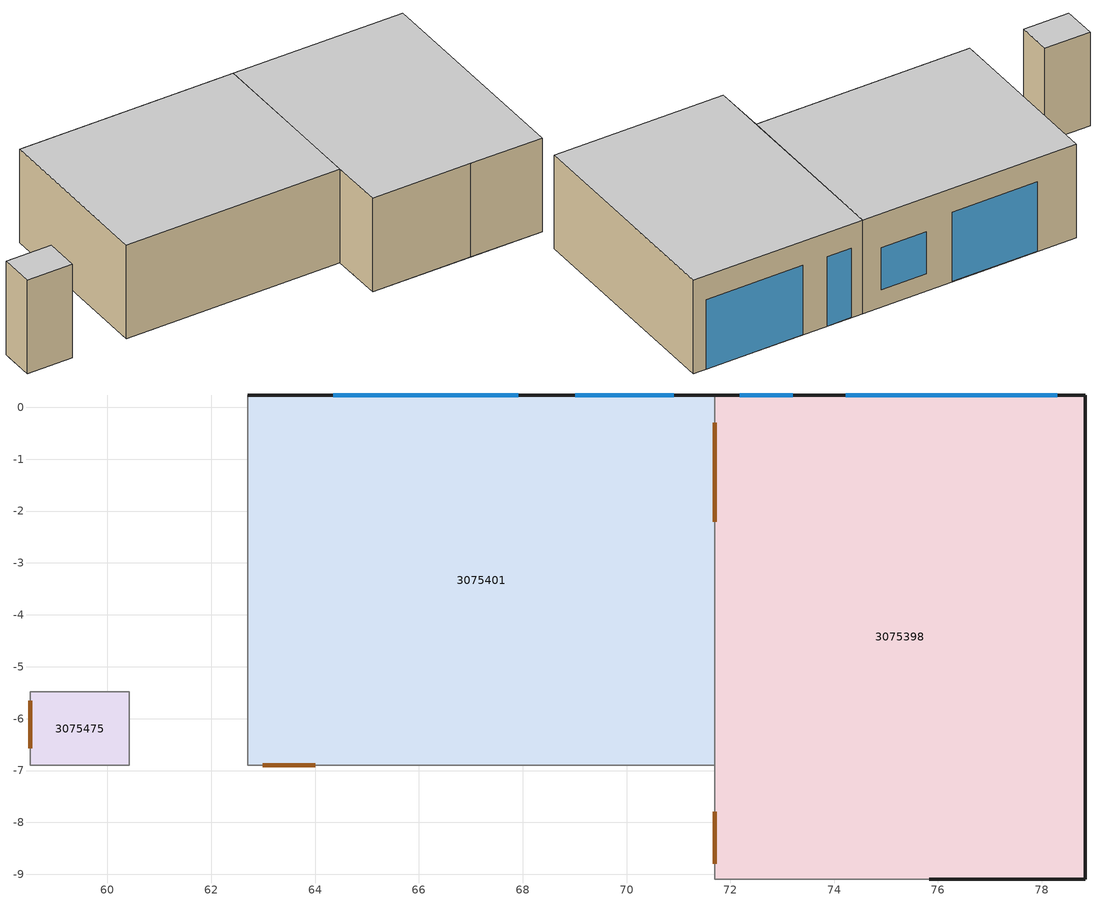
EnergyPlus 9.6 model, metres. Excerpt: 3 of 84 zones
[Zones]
3075401
 floor ground (7595720): 71.7,0.23 71.7,-6.9 62.7,-6.9 62.7,0.23 z46.64
 wall outside (7491882): 71.7,0.23 62.7,0.23 z46.64:50.68
 wall to 3075398 (7514533_Adjacent): 71.7,-6.9 71.7,0.23 z46.64:50.68
 wall to 3075364 (7515037): 62.7,-6.9 71.7,-6.9 z46.64:50.68
 wall to 3075375 (7515233): 62.7,0.23 62.7,-6.9 z46.64:50.68
 window (7537627): 67.92,0.23 64.35,0.23 z46.66:49.66
 window (7537741): 70.91,0.23 69.01,0.23 z47.4:49.2
 door inside (7559049): 71.7,-2.21 71.7,-0.3 z46.65:48.76
 door inside (7559370): 62.99,-6.9 64,-6.9 z46.65:48.76
 ceiling to 3075620 (7600772): 71.7,-6.9 71.7,0.23 62.7,0.23 62.7,-6.9 z50.68
3075398
 floor ground (7595720): 78.83,0.23 78.83,-9.09 71.7,-9.09 71.7,0.23 z46.64
 wall outside (7491699): 75.83,-9.09 78.83,-9.09 z46.64:50.68
 wall outside (7491806): 78.83,-9.09 78.83,0.23 z46.64:50.68
 wall outside (7491882): 78.83,0.23 71.7,0.23 z46.64:50.68
 wall to 3075364 (7514227): 71.7,-9.09 75.83,-9.09 z46.64:50.68
 wall to 3075364 (7514533): 71.7,-6.9 71.7,-9.09 z46.64:50.68
 window (7538308): 78.3,0.23 74.22,0.23 z46.66:49.66
 window (7538232): 73.2,0.23 72.18,0.23 z46.66:49.66
 door inside (7559431): 71.7,-7.79 71.7,-8.8 z46.65:48.76
 ceiling to 3075618 (7600772): 78.83,-9.09 78.83,0.23 71.7,0.23 71.7,-9.09 z50.68
3075475
 floor ground (7595720): 60.41,-5.49 60.41,-6.9 58.52,-6.9 58.52,-5.49 z46.64
 wall to 3075364 (7515393): 58.52,-6.9 60.41,-6.9 z46.64:50.68
 wall to 3075375 (7557749): 60.41,-6.9 60.41,-5.49 z46.64:50.68
 wall to 3075472 (7557750_Adjacent): 58.52,-5.49 58.52,-6.9 z46.64:50.68
 wall to 3075651 (7557751_Adjacent): 60.41,-5.49 58.52,-5.49 z46.64:50.68
 door inside (7558647): 58.52,-5.66 58.52,-6.57 z46.65:48.76
 ceiling to 3075660 (7600772): 60.41,-6.9 60.41,-5.49 58.52,-5.49 58.52,-6.9 z50.68
[Schedule:Compact]
P.0.0.14_NORM: Through: 08/31, For: AllDays, Until: 24:00, 0, Through: 09/01, For: AllDays, Until: 07:30, 0, Until: 08:00, 0.4, Until: 08:30, 0.7, Until: 09:00, 0.7, Until: 09:30, 0.1, Until: 10:00, 0.1, Until: 10:30, 1, Until: 11:00, 1, Until: 11:30, 0.4, Until: 12:00, 0.4, Until: 12:30, 0.4, Until: 13:00, 0.4, Until: 13:30, 0.4, Until: 14:00, 0.7, Until: 14:30, 0.7, Until: 15:00, 0, Until: 15:30, 0, Until: 16:00, 0, Until: 16:30, 0, Until: 17:00, 0, Until: 17:30, 0, Until: 24:00, 0, Through: 09/02, For: AllDays, Until: 07:30, 0, Until: 08:00, 0, Until: 08:30, 0.1, Until: 09:00, 0.2, Until: 09:30, 0.2, Until: 10:00, 0.2, Until: 10:30, 1, Until: 11:00, 1, Until: 11:30, 1, Until: 12:00, 0, Until: 12:30, 0, Until: 13:00, 0, Until: 13:30, 0, Until: 14:00, 0, Until: 14:30, 0, Until: 15:00, 0, Until: 15:30, 0, Until: 16:00, 0, Until: 16:30, 0, Until: 17:00, 0, Until: 17:30, 0, Until: 24:00, 0, Through: 09/03, For: AllDays, Until: 07:30, 0, Until: 08:00, 0.1, Until: 08:30, 0.1, Until: 09:00, 0.1, Until: 09:30, 0.4, Until: 10:00, 0.4, Until: 10:30, 0.4, Until: 11:00, 1, Until: 11:30, 1, Until: 12:00, 1, Until: 12:30, 0, Until: 13:00, 0.5, Until: 13:30, 0.5, Until: 14:00, 0, Until: 14:30, 0, Until: 15:00, 0, Until: 15:30, 0.1, Until: 16:00, 0.1, Until: 16:30, 0, Until: 17:00, 0, Until: 17:30, 0, Until: 24:00, 0, Through: 09/04, For: AllDays, Until: 07:30, 0, Until: 08:00, 0.1, Until: 08:30, 0.2, Until: 09:00, 0.1, Until: 09:30, 0.1, Until: 10:00, 1, Until: 10:30, 1, Until: 11:00, 0, Until: 11:30, 0, Until: 12:00, 0, Until: 12:30, 0.2, Until: 13:00, 0.2, Until: 13:30, 0, Until: 14:00, 0, Until: 14:30, 0, Until: 15:00, 0, Until: 15:30, 0, Until: 16:00, 0, Until: 16:30, 0, Until: 17:00, 0, Until: 17:30, 0, Until: 24:00, 0, Through: 09/05, For: AllDays, Until: 07:30, 0, Until: 08:00, 0, Until: 08:30, 0, Until: 09:00, 0, Until: 09:30, 0, Until: 10:00, 0, Until: 10:30, 0, Until: 11:00, 0, Until: 11:30, 0, Until: 12:00, 0, Until: 12:30, 0, Until: 13:00, 0, Until: 13:30, 0, Until: 14:00, 0, Until: 14:30, 0, Until: 15:00, 0, Until: 15:30, 0, Until: 16:00, 0, Until: 16:30, 0, Until: 17:00, 0, Until: 17:30, 0, Until: 24:00, 0, Through: 09/06, For: AllDays, Until: 07:30, 0, Until: 08:00, 0, Until: 08:30, 0, Until: 09:00, 0, Until: 09:30, 0, Until: 10:00, 0, Until: 10:30, 0, Until: 11:00, 0, Until: 11:30, 0, Until: 12:00, 0, Until: 12:30, 0, Until: 13:00, 0, Until: 13:30, 0, Until: 14:00, 0, Until: 14:30, 0, Until: 15:00, 0, Until: 15:30, 0, Until: 16:00, 0, Until: 16:30, 0, Until: 17:00, 0, Until: 17:30, 0, Until: 24:00, 0, Through: 09/07, For: AllDays, Until: 07:30, 0, Until: 08:00, 0.2, Until: 08:30, 0.3, Until: 09:00, 0.3, Until: 09:30, 0.3, Until: 10:00, 0.3, Until: 10:30, 0.3, Until: 11:00, 0.2, Until: 11:30, 0.2, Until: 12:00, 0.2, Until: 12:30, 0.2, Until: 13:00, 0.2, Until: 13:30, 0.2, Until: 14:00, 0.4, Until: 14:30, 0.4, Until: 15:00, 0, Until: 15:30, 0, Until: 16:00, 1, Until: 16:30, 1, Until: 17:00, 0.1, Until: 17:30, 0, Until: 24:00, 0, Through: 09/08, For: AllDays, Until: 07:30, 0, Until: 08:00, 0.1, Until: 08:30, 0.1, Until: 09:00, 0.1, Until: 09:30, 0.1, Until: 10:00, 0.1, Until: 10:30, 0.1, Until: 11:00, 0, Until: 11:30, 0, Until: 12:00, 0.3, Until: 12:30, 0.3, Until: 13:00, 0.3, Until: 13:30, 0.3, Until: 14:00, 0.3, Until: 14:30, 0.3, Until: 15:00, 0, Until: 15:30, 0, Until: 16:00, 1, Until: 16:30, 1, Until: 17:00, 0, Until: 17:30, 0, Until: 24:00, 0, Through: 09/09, For: AllDays, Until: 07:30, 0, Until: 08:00, 0.2, Until: 08:30, 0.4, Until: 09:00, 0.4, Until: 09:30, 0.4, Until: 10:00, 0.4, Until: 10:30, 0.4, Until: 11:00, 0.4, Until: 11:30, 0, Until: 12:00, 0, Until: 12:30, 1, Until: 13:00, 1, Until: 13:30, 1, Until: 14:00, 1, Until: 14:30, 1, Until: 15:00, 0, Until: 15:30, 0, Until: 16:00, 0.3, Until: 16:30, 0.3, Until: 17:00, 0.3, Until: 17:30, 0.2, Until: 24:00, 0, Through: 09/10, For: AllDays, Until: 07:30, 0, Until: 08:00, 0.2, Until: 08:30, 0.3, Until: 09:00, 0.3, Until: 09:30, 0, Until: 10:00, 0.3, Until: 10:30, 0.3, Until: 11:00, 0.3, Until: 11:30, 1, Until: 12:00, 1, Until: 12:30, 1, Until: 13:00, 0, Until: 13:30, 0, Until: 14:00, 0, Until: 14:30, 0, Until: 15:00, 0, Until: 15:30, 0, Until: 16:00, 0, Until: 16:30, 0, Until: 17:00, 0, Until: 17:30, 0, Until: 24:00, 0, Through: 09/11, For: AllDays, Until: 07:30, 0, Until: 08:00, 0.3, Until: 08:30, 0.7, Until: 09:00, 0.7, Until: 09:30, 0.7, Until: 10:00, 0.7, Until: 10:30, 0.7, Until: 11:00, 0.7, Until: 11:30, 0, Until: 12:00, 0, Until: 12:30, 0, Until: 13:00, 0, Until: 13:30, 0, Until: 14:00, 0, Until: 14:30, 0, Until: 15:00, 0, Until: 15:30, 0, Until: 16:00, 0, Until: 16:30, 0, Until: 17:00, 0, Until: 17:30, 0, Until: 24:00, 0, Through: 09/12, For: AllDays, Until: 07:30, 0, Until: 08:00, 0, Until: 08:30, 0, Until: 09:00, 0, Until: 09:30, 0, Until: 10:00, 0, Until: 10:30, 0, Until: 11:00, 0, Until: 11:30, 0, Until: 12:00, 0, Until: 12:30, 0, Until: 13:00, 0, Until: 13:30, 0, Until: 14:00, 0, Until: 14:30, 0, Until: 15:00, 0, Until: 15:30, 0, Until: 16:00, 0, Until: 16:30, 0, Until: 17:00, 0, Until: 17:30, 0, Until: 24:00, 0, Through: 09/13, For: AllDays, Until: 07:30, 0, Until: 08:00, 0, Until: 08:30, 0, Until: 09:00, 0, Until: 09:30, 0, Until: 10:00, 0, Until: 10:30, 0, Until: 11:00, 0, Until: 11:30, 0, Until: 12:00, 0, Until: 12:30, 0, Until: 13:00, 0, Until: 13:30, 0, Until: 14:00, 0, Until: 14:30, 0, Until: 15:00, 0, Until: 15:30, 0, Until: 16:00, 0, Until: 16:30, 0, Until: 17:00, 0, Until: 17:30, 0, Until: 24:00, 0, Through: 09/14, For: AllDays, Until: 07:30, 0, Until: 08:00, 0.1, Until: 08:30, 0.2, Until: 09:00, 0.2, Until: 09:30, 0.9, Until: 10:00, 0.9, Until: 10:30, 0.9, Until: 11:00, 0, Until: 11:30, 1, Until: 12:00, 1, Until: 12:30, 0, Until: 13:00, 0.1, Until: 13:30, 0.1, Until: 14:00, 0.1, Until: 14:30, 0, Until: 15:00, 0, Until: 15:30, 0.4, Until: 16:00, 0.4, Until: 16:30, 0.4, Until: 17:00, 0, Until: 17:30, 0, Until: 24:00, 0, Through: 09/15, For: AllDays, Until: 07:30, 0, Until: 08:00, 0.2, Until: 08:30, 0.4, Until: 09:00, 0.4, Until: 09:30, 0, Until: 10:00, 1, Until: 10:30, 1, Until: 11:00, 1, Until: 11:30, 1, Until: 12:00, 1, Until: 12:30, 0, Until: 13:00, 0, Until: 13:30, 0, Until: 14:00, 0, Until: 14:30, 0, Until: 15:00, 0, Until: 15:30, 0.1, Until: 16:00, 0.1, Until: 16:30, 0.1, Until: 17:00, 0, Until: 17:30, 0, Until: 24:00, 0, Through: 09/16, For: AllDays, Until: 07:30, 0, Until: 08:00, 0.5, Until: 08:30, 1, Until: 09:00, 1, Until: 09:30, 1, Until: 10:00, 1, Until: 10:30, 0, Until: 11:00, 0, Until: 11:30, 0.1, Until: 12:00, 0.1, Until: 12:30, 0.1, Until: 13:00, 0, Until: 13:30, 0.1, Until: 14:00, 0.1, Until: 14:30, 0, Until: 15:00, 0, Until: 15:30, 0, Until: 16:00, 0, Until: 16:30, 0, Until: 17:00, 0, Until: 17:30, 0, Until: 24:00, 0, Through: 09/17, For: AllDays, Until: 07:30, 0, Until: 08:00, 0.4, Until: 08:30, 0.9, Until: 09:00, 0.9, Until: 09:30, 0, Until: 10:00, 0.5, Until: 10:30, 0.5, Until: 11:00, 0.5, Until: 11:30, 0.5, Until: 12:00, 0.7, Until: 12:30, 0.7, Until: 13:00, 1, Until: 13:30, 1, Until: 14:00, 0, Until: 14:30, 0, Until: 15:00, 0.2, Until: 15:30, 0.2, Until: 16:00, 0.2, Until: 16:30, 0, Until: 17:00, 0, Until: 17:30, 0, Until: 24:00, 0, Through: 09/18, For: AllDays, Until: 07:30, 0, Until: 08:00, 0.5, Until: 08:30, 1, Until: 09:00, 1, Until: 09:30, 1, Until: 10:00, 1, Until: 10:30, 0.4, Until: 11:00, 0.4, Until: 11:30, 0.4, Until: 12:00, 0.4, Until: 12:30, 0, Until: 13:00, 0.6, Until: 13:30, 0.6, Until: 14:00, 0.6, Until: 14:30, 0.6, Until: 15:00, 0.6, Until: 15:30, 0, Until: 16:00, 0, Until: 16:30, 0, Until: 17:00, 0, Until: 17:30, 0, Until: 24:00, 0, Through: 09/19, For: AllDays, Until: 07:30, 0, Until: 08:00, 0, Until: 08:30, 0, Until: 09:00, 0, Until: 09:30, 0, Until: 10:00, 0, Until: 10:30, 0, Until: 11:00, 0, Until: 11:30, 0, Until: 12:00, 0, Until: 12:30, 0, Until: 13:00, 0, Until: 13:30, 0, Until: 14:00, 0, Until: 14:30, 0, Until: 15:00, 0, Until: 15:30, 0, Until: 16:00, 0, Until: 16:30, 0, Until: 17:00, 0, Until: 17:30, 0, Until: 24:00, 0, Through: 09/20, For: AllDays, Until: 07:30, 0, Until: 08:00, 0, Until: 08:30, 0, Until: 09:00, 0, Until: 09:30, 0, Until: 10:00, 0, Until: 10:30, 0, Until: 11:00, 0, Until: 11:30, 0, Until: 12:00, 0, Until: 12:30, 0, Until: 13:00, 0, Until: 13:30, 0, Until: 14:00, 0, Until: 14:30, 0, Until: 15:00, 0, Until: 15:30, 0, Until: 16:00, 0, Until: 16:30, 0, Until: 17:00, 0, Until: 17:30, 0, Until: 24:00, 0, Through: 09/21, For: AllDays, Until: 07:30, 0, Until: 08:00, 0.2, Until: 08:30, 0.4, Until: 09:00, 0.4, Until: 09:30, 0.4, Until: 10:00, 0.4, Until: 10:30, 0.4, Until: 11:00, 0.4, Until: 11:30, 0.4, Until: 12:00, 0, Until: 12:30, 1, Until: 13:00, 1, Until: 13:30, 1, Until: 14:00, 0, Until: 14:30, 0, Until: 15:00, 0, Until: 15:30, 0, Until: 16:00, 0.1, Until: 16:30, 0.1, Until: 17:00, 0, Until: 17:30, 0, Until: 24:00, 0, Through: 09/22, For: AllDays, Until: 07:30, 0, Until: 08:00, 0, Until: 08:30, 0, Until: 09:00, 0, Until: 09:30, 0, Until: 10:00, 0, Until: 10:30, 0, Until: 11:00, 0, Until: 11:30, 0, Until: 12:00, 0, Until: 12:30, 0, Until: 13:00, 0, Until: 13:30, 0, Until: 14:00, 0, Until: 14:30, 0, Until: 15:00, 0, Until: 15:30, 0, Until: 16:00, 0, Until: 16:30, 0, Until: 17:00, 0, Until: 17:30, 0, Until: 24:00, 0, Through: 09/23, For: AllDays, Until: 07:30, 0, Until: 08:00, 0, Until: 08:30, 0, Until: 09:00, 0, Until: 09:30, 0, Until: 10:00, 0.1, Until: 10:30, 0.1, Until: 11:00, 0.1, Until: 11:30, 0.1, Until: 12:00, 0.1, Until: 12:30, 1, Until: 13:00, 1, Until: 13:30, 0, Until: 14:00, 0.3, Until: 14:30, 0.3, Until: 15:00, 0, Until: 15:30, 0, Until: 16:00, 0, Until: 16:30, 0, Until: 17:00, 0, Until: 17:30, 0, Until: 24:00, 0, Through: 09/24, For: AllDays, Until: 07:30, 0, Until: 08:00, 0.3, Until: 08:30, 0.6, Until: 09:00, 0.6, Until: 09:30, 0.6, Until: 10:00, 0.6, Until: 10:30, 0.6, Until: 11:00, 0.6, Until: 11:30, 1, Until: 12:00, 1, Until: 12:30, 1, Until: 13:00, 0.7, Until: 13:30, 0.7, Until: 14:00, 0.7, Until: 14:30, 0, Until: 15:00, 0, Until: 15:30, 0, Until: 16:00, 0, Until: 16:30, 0, Until: 17:00, 0, Until: 17:30, 0, Until: 24:00, 0, Through: 09/25, For: AllDays, Until: 07:30, 0, Until: 08:00, 0.5, Until: 08:30, 1, Until: 09:00, 1, Until: 09:30, 1, Until: 10:00, 1, Until: 10:30, 1, Until: 11:00, 1, Until: 11:30, 1, Until: 12:00, 0, Until: 12:30, 0, Until: 13:00, 0, Until: 13:30, 0, Until: 14:00, 0, Until: 14:30, 0, Until: 15:00, 0, Until: 15:30, 0, Until: 16:00, 0, Until: 16:30, 0, Until: 17:00, 0, Until: 17:30, 0, Until: 24:00, 0, Through: 09/26, For: AllDays, Until: 07:30, 0, Until: 08:00, 0, Until: 08:30, 0, Until: 09:00, 0, Until: 09:30, 0, Until: 10:00, 0, Until: 10:30, 0, Until: 11:00, 0, Until: 11:30, 0, Until: 12:00, 0, Until: 12:30, 0, Until: 13:00, 0, Until: 13:30, 0, Until: 14:00, 0, Until: 14:30, 0, Until: 15:00, 0, Until: 15:30, 0, Until: 16:00, 0, Until: 16:30, 0, Until: 17:00, 0, Until: 17:30, 0, Until: 24:00, 0, Through: 09/27, For: AllDays, Until: 07:30, 0, Until: 08:00, 0, Until: 08:30, 0, Until: 09:00, 0, Until: 09:30, 0, Until: 10:00, 0, Until: 10:30, 0, Until: 11:00, 0, Until: 11:30, 0, Until: 12:00, 0, Until: 12:30, 0, Until: 13:00, 0, Until: 13:30, 0, Until: 14:00, 0, Until: 14:30, 0, Until: 15:00, 0, Until: 15:30, 0, Until: 16:00, 0, Until: 16:30, 0, Until: 17:00, 0, Until: 17:30, 0, Until: 24:00, 0, Through: 09/28, For: AllDays, Until: 07:30, 0, Until: 08:00, 0.2, Until: 08:30, 0.4, Until: 09:00, 0.4, Until: 09:30, 1, Until: 10:00, 1, Until: 10:30, 1, Until: 11:00, 0, Until: 11:30, 0.4, Until: 12:00, 0.4, Until: 12:30, 0.2, Until: 13:00, 0.2, Until: 13:30, 0.2, Until: 14:00, 0.2, Until: 14:30, 0.2, Until: 15:00, 0, Until: 15:30, 0.2, Until: 16:00, 0.2, Until: 16:30, 0, Until: 17:00, 0, Until: 17:30, 0, Until: 24:00, 0, Through: 09/29, For: AllDays, Until: 07:30, 0, Until: 08:00, 0.3, Until: 08:30, 0.6, Until: 09:00, 0.6, Until: 09:30, 0.6, Until: 10:00, 0.6, Until: 10:30, 0, Until: 11:00, 0, Until: 11:30, 0, Until: 12:00, 1, Until: 12:30, 1, Until: 13:00, 1, Until: 13:30, 0.3, Until: 14:00, 0.3, Until: 14:30, 0.3, Until: 15:00, 0, Until: 15:30, 0.1, Until: 16:00, 0.1, Until: 16:30, 0.1, Until: 17:00, 0, Until: 17:30, 0, Until: 24:00, 0, Through: 09/30, For: AllDays, Until: 07:30, 0, Until: 08:00, 0, Until: 08:30, 0, Until: 09:00, 0, Until: 09:30, 0, Until: 10:00, 0, Until: 10:30, 0, Until: 11:00, 0, Until: 11:30, 0, Until: 12:00, 0, Until: 12:30, 0, Until: 13:00, 0, Until: 13:30, 0, Until: 14:00, 0, Until: 14:30, 0, Until: 15:00, 0, Until: 15:30, 0, Until: 16:00, 0, Until: 16:30, 0, Until: 17:00, 0, Until: 17:30, 0, Until: 24:00, 0, Through: 12/31, For: AllDays, Until: 24:00, 0
P.0.0.14_L: Through: 08/31, For: AllDays, Until: 24:00, 0, Through: 09/01, For: AllDays, Until: 07:30, 0, Until: 08:00, 1, Until: 08:30, 1, Until: 09:00, 1, Until: 09:30, 1, Until: 10:00, 1, Until: 10:30, 1, Until: 11:00, 1, Until: 11:30, 1, Until: 12:00, 1, Until: 12:30, 1, Until: 13:00, 1, Until: 13:30, 1, Until: 14:00, 1, Until: 14:30, 1, Until: 15:00, 0, Until: 15:30, 0, Until: 16:00, 0, Until: 16:30, 0, Until: 17:00, 0, Until: 17:30, 0, Until: 24:00, 0, Through: 09/02, For: AllDays, Until: 07:30, 0, Until: 08:00, 0, Until: 08:30, 1, Until: 09:00, 1, Until: 09:30, 1, Until: 10:00, 1, Until: 10:30, 1, Until: 11:00, 1, Until: 11:30, 1, Until: 12:00, 0, Until: 12:30, 0, Until: 13:00, 0, Until: 13:30, 0, Until: 14:00, 0, Until: 14:30, 0, Until: 15:00, 0, Until: 15:30, 0, Until: 16:00, 0, Until: 16:30, 0, Until: 17:00, 0, Until: 17:30, 0, Until: 24:00, 0, Through: 09/03, For: AllDays, Until: 07:30, 0, Until: 08:00, 1, Until: 08:30, 1, Until: 09:00, 1, Until: 09:30, 1, Until: 10:00, 1, Until: 10:30, 1, Until: 11:00, 1, Until: 11:30, 1, Until: 12:00, 1, Until: 12:30, 0, Until: 13:00, 1, Until: 13:30, 1, Until: 14:00, 0, Until: 14:30, 0, Until: 15:00, 0, Until: 15:30, 1, Until: 16:00, 1, Until: 16:30, 0, Until: 17:00, 0, Until: 17:30, 0, Until: 24:00, 0, Through: 09/04, For: AllDays, Until: 07:30, 0, Until: 08:00, 1, Until: 08:30, 1, Until: 09:00, 1, Until: 09:30, 1, Until: 10:00, 1, Until: 10:30, 1, Until: 11:00, 0, Until: 11:30, 0, Until: 12:00, 0, Until: 12:30, 1, Until: 13:00, 1, Until: 13:30, 0, Until: 14:00, 0, Until: 14:30, 0, Until: 15:00, 0, Until: 15:30, 0, Until: 16:00, 0, Until: 16:30, 0, Until: 17:00, 0, Until: 17:30, 0, Until: 24:00, 0, Through: 09/05, For: AllDays, Until: 07:30, 0, Until: 08:00, 0, Until: 08:30, 0, Until: 09:00, 0, Until: 09:30, 0, Until: 10:00, 0, Until: 10:30, 0, Until: 11:00, 0, Until: 11:30, 0, Until: 12:00, 0, Until: 12:30, 0, Until: 13:00, 0, Until: 13:30, 0, Until: 14:00, 0, Until: 14:30, 0, Until: 15:00, 0, Until: 15:30, 0, Until: 16:00, 0, Until: 16:30, 0, Until: 17:00, 0, Until: 17:30, 0, Until: 24:00, 0, Through: 09/06, For: AllDays, Until: 07:30, 0, Until: 08:00, 0, Until: 08:30, 0, Until: 09:00, 0, Until: 09:30, 0, Until: 10:00, 0, Until: 10:30, 0, Until: 11:00, 0, Until: 11:30, 0, Until: 12:00, 0, Until: 12:30, 0, Until: 13:00, 0, Until: 13:30, 0, Until: 14:00, 0, Until: 14:30, 0, Until: 15:00, 0, Until: 15:30, 0, Until: 16:00, 0, Until: 16:30, 0, Until: 17:00, 0, Until: 17:30, 0, Until: 24:00, 0, Through: 09/07, For: AllDays, Until: 07:30, 0, Until: 08:00, 1, Until: 08:30, 1, Until: 09:00, 1, Until: 09:30, 1, Until: 10:00, 1, Until: 10:30, 1, Until: 11:00, 1, Until: 11:30, 1, Until: 12:00, 1, Until: 12:30, 1, Until: 13:00, 1, Until: 13:30, 1, Until: 14:00, 1, Until: 14:30, 1, Until: 15:00, 0, Until: 15:30, 0, Until: 16:00, 1, Until: 16:30, 1, Until: 17:00, 1, Until: 17:30, 0, Until: 24:00, 0, Through: 09/08, For: AllDays, Until: 07:30, 0, Until: 08:00, 1, Until: 08:30, 1, Until: 09:00, 1, Until: 09:30, 1, Until: 10:00, 1, Until: 10:30, 1, Until: 11:00, 0, Until: 11:30, 0, Until: 12:00, 1, Until: 12:30, 1, Until: 13:00, 1, Until: 13:30, 1, Until: 14:00, 1, Until: 14:30, 1, Until: 15:00, 0, Until: 15:30, 0, Until: 16:00, 1, Until: 16:30, 1, Until: 17:00, 0, Until: 17:30, 0, Until: 24:00, 0, Through: 09/09, For: AllDays, Until: 07:30, 0, Until: 08:00, 1, Until: 08:30, 1, Until: 09:00, 1, Until: 09:30, 1, Until: 10:00, 1, Until: 10:30, 1, Until: 11:00, 1, Until: 11:30, 0, Until: 12:00, 0, Until: 12:30, 1, Until: 13:00, 1, Until: 13:30, 1, Until: 14:00, 1, Until: 14:30, 1, Until: 15:00, 0, Until: 15:30, 0, Until: 16:00, 1, Until: 16:30, 1, Until: 17:00, 1, Until: 17:30, 1, Until: 24:00, 0, Through: 09/10, For: AllDays, Until: 07:30, 0, Until: 08:00, 1, Until: 08:30, 1, Until: 09:00, 1, Until: 09:30, 0, Until: 10:00, 1, Until: 10:30, 1, Until: 11:00, 1, Until: 11:30, 1, Until: 12:00, 1, Until: 12:30, 1, Until: 13:00, 0, Until: 13:30, 0, Until: 14:00, 0, Until: 14:30, 0, Until: 15:00, 0, Until: 15:30, 0, Until: 16:00, 0, Until: 16:30, 0, Until: 17:00, 0, Until: 17:30, 0, Until: 24:00, 0, Through: 09/11, For: AllDays, Until: 07:30, 0, Until: 08:00, 1, Until: 08:30, 1, Until: 09:00, 1, Until: 09:30, 1, Until: 10:00, 1, Until: 10:30, 1, Until: 11:00, 1, Until: 11:30, 0, Until: 12:00, 0, Until: 12:30, 0, Until: 13:00, 0, Until: 13:30, 0, Until: 14:00, 0, Until: 14:30, 0, Until: 15:00, 0, Until: 15:30, 0, Until: 16:00, 0, Until: 16:30, 0, Until: 17:00, 0, Until: 17:30, 0, Until: 24:00, 0, Through: 09/12, For: AllDays, Until: 07:30, 0, Until: 08:00, 0, Until: 08:30, 0, Until: 09:00, 0, Until: 09:30, 0, Until: 10:00, 0, Until: 10:30, 0, Until: 11:00, 0, Until: 11:30, 0, Until: 12:00, 0, Until: 12:30, 0, Until: 13:00, 0, Until: 13:30, 0, Until: 14:00, 0, Until: 14:30, 0, Until: 15:00, 0, Until: 15:30, 0, Until: 16:00, 0, Until: 16:30, 0, Until: 17:00, 0, Until: 17:30, 0, Until: 24:00, 0, Through: 09/13, For: AllDays, Until: 07:30, 0, Until: 08:00, 0, Until: 08:30, 0, Until: 09:00, 0, Until: 09:30, 0, Until: 10:00, 0, Until: 10:30, 0, Until: 11:00, 0, Until: 11:30, 0, Until: 12:00, 0, Until: 12:30, 0, Until: 13:00, 0, Until: 13:30, 0, Until: 14:00, 0, Until: 14:30, 0, Until: 15:00, 0, Until: 15:30, 0, Until: 16:00, 0, Until: 16:30, 0, Until: 17:00, 0, Until: 17:30, 0, Until: 24:00, 0, Through: 09/14, For: AllDays, Until: 07:30, 0, Until: 08:00, 1, Until: 08:30, 1, Until: 09:00, 1, Until: 09:30, 1, Until: 10:00, 1, Until: 10:30, 1, Until: 11:00, 0, Until: 11:30, 1, Until: 12:00, 1, Until: 12:30, 0, Until: 13:00, 1, Until: 13:30, 1, Until: 14:00, 1, Until: 14:30, 0, Until: 15:00, 0, Until: 15:30, 1, Until: 16:00, 1, Until: 16:30, 1, Until: 17:00, 0, Until: 17:30, 0, Until: 24:00, 0, Through: 09/15, For: AllDays, Until: 07:30, 0, Until: 08:00, 1, Until: 08:30, 1, Until: 09:00, 1, Until: 09:30, 0, Until: 10:00, 1, Until: 10:30, 1, Until: 11:00, 1, Until: 11:30, 1, Until: 12:00, 1, Until: 12:30, 0, Until: 13:00, 0, Until: 13:30, 0, Until: 14:00, 0, Until: 14:30, 0, Until: 15:00, 0, Until: 15:30, 1, Until: 16:00, 1, Until: 16:30, 1, Until: 17:00, 0, Until: 17:30, 0, Until: 24:00, 0, Through: 09/16, For: AllDays, Until: 07:30, 0, Until: 08:00, 1, Until: 08:30, 1, Until: 09:00, 1, Until: 09:30, 1, Until: 10:00, 1, Until: 10:30, 0, Until: 11:00, 0, Until: 11:30, 1, Until: 12:00, 1, Until: 12:30, 1, Until: 13:00, 0, Until: 13:30, 1, Until: 14:00, 1, Until: 14:30, 0, Until: 15:00, 0, Until: 15:30, 0, Until: 16:00, 0, Until: 16:30, 0, Until: 17:00, 0, Until: 17:30, 0, Until: 24:00, 0, Through: 09/17, For: AllDays, Until: 07:30, 0, Until: 08:00, 1, Until: 08:30, 1, Until: 09:00, 1, Until: 09:30, 0, Until: 10:00, 1, Until: 10:30, 1, Until: 11:00, 1, Until: 11:30, 1, Until: 12:00, 1, Until: 12:30, 1, Until: 13:00, 1, Until: 13:30, 1, Until: 14:00, 0, Until: 14:30, 0, Until: 15:00, 1, Until: 15:30, 1, Until: 16:00, 1, Until: 16:30, 0, Until: 17:00, 0, Until: 17:30, 0, Until: 24:00, 0, Through: 09/18, For: AllDays, Until: 07:30, 0, Until: 08:00, 1, Until: 08:30, 1, Until: 09:00, 1, Until: 09:30, 1, Until: 10:00, 1, Until: 10:30, 1, Until: 11:00, 1, Until: 11:30, 1, Until: 12:00, 1, Until: 12:30, 0, Until: 13:00, 1, Until: 13:30, 1, Until: 14:00, 1, Until: 14:30, 1, Until: 15:00, 1, Until: 15:30, 0, Until: 16:00, 0, Until: 16:30, 0, Until: 17:00, 0, Until: 17:30, 0, Until: 24:00, 0, Through: 09/19, For: AllDays, Until: 07:30, 0, Until: 08:00, 0, Until: 08:30, 0, Until: 09:00, 0, Until: 09:30, 0, Until: 10:00, 0, Until: 10:30, 0, Until: 11:00, 0, Until: 11:30, 0, Until: 12:00, 0, Until: 12:30, 0, Until: 13:00, 0, Until: 13:30, 0, Until: 14:00, 0, Until: 14:30, 0, Until: 15:00, 0, Until: 15:30, 0, Until: 16:00, 0, Until: 16:30, 0, Until: 17:00, 0, Until: 17:30, 0, Until: 24:00, 0, Through: 09/20, For: AllDays, Until: 07:30, 0, Until: 08:00, 0, Until: 08:30, 0, Until: 09:00, 0, Until: 09:30, 0, Until: 10:00, 0, Until: 10:30, 0, Until: 11:00, 0, Until: 11:30, 0, Until: 12:00, 0, Until: 12:30, 0, Until: 13:00, 0, Until: 13:30, 0, Until: 14:00, 0, Until: 14:30, 0, Until: 15:00, 0, Until: 15:30, 0, Until: 16:00, 0, Until: 16:30, 0, Until: 17:00, 0, Until: 17:30, 0, Until: 24:00, 0, Through: 09/21, For: AllDays, Until: 07:30, 0, Until: 08:00, 1, Until: 08:30, 1, Until: 09:00, 1, Until: 09:30, 1, Until: 10:00, 1, Until: 10:30, 1, Until: 11:00, 1, Until: 11:30, 1, Until: 12:00, 0, Until: 12:30, 1, Until: 13:00, 1, Until: 13:30, 1, Until: 14:00, 0, Until: 14:30, 0, Until: 15:00, 0, Until: 15:30, 0, Until: 16:00, 1, Until: 16:30, 1, Until: 17:00, 0, Until: 17:30, 0, Until: 24:00, 0, Through: 09/22, For: AllDays, Until: 07:30, 0, Until: 08:00, 0, Until: 08:30, 0, Until: 09:00, 0, Until: 09:30, 0, Until: 10:00, 0, Until: 10:30, 0, Until: 11:00, 0, Until: 11:30, 0, Until: 12:00, 0, Until: 12:30, 0, Until: 13:00, 0, Until: 13:30, 0, Until: 14:00, 0, Until: 14:30, 0, Until: 15:00, 0, Until: 15:30, 0, Until: 16:00, 0, Until: 16:30, 0, Until: 17:00, 0, Until: 17:30, 0, Until: 24:00, 0, Through: 09/23, For: AllDays, Until: 07:30, 0, Until: 08:00, 0, Until: 08:30, 0, Until: 09:00, 0, Until: 09:30, 0, Until: 10:00, 1, Until: 10:30, 1, Until: 11:00, 1, Until: 11:30, 1, Until: 12:00, 1, Until: 12:30, 1, Until: 13:00, 1, Until: 13:30, 0, Until: 14:00, 1, Until: 14:30, 1, Until: 15:00, 0, Until: 15:30, 0, Until: 16:00, 0, Until: 16:30, 0, Until: 17:00, 0, Until: 17:30, 0, Until: 24:00, 0, Through: 09/24, For: AllDays, Until: 07:30, 0, Until: 08:00, 1, Until: 08:30, 1, Until: 09:00, 1, Until: 09:30, 1, Until: 10:00, 1, Until: 10:30, 1, Until: 11:00, 1, Until: 11:30, 1, Until: 12:00, 1, Until: 12:30, 1, Until: 13:00, 1, Until: 13:30, 1, Until: 14:00, 1, Until: 14:30, 0, Until: 15:00, 0, Until: 15:30, 0, Until: 16:00, 0, Until: 16:30, 0, Until: 17:00, 0, Until: 17:30, 0, Until: 24:00, 0, Through: 09/25, For: AllDays, Until: 07:30, 0, Until: 08:00, 1, Until: 08:30, 1, Until: 09:00, 1, Until: 09:30, 1, Until: 10:00, 1, Until: 10:30, 1, Until: 11:00, 1, Until: 11:30, 1, Until: 12:00, 0, Until: 12:30, 0, Until: 13:00, 0, Until: 13:30, 0, Until: 14:00, 0, Until: 14:30, 0, Until: 15:00, 0, Until: 15:30, 0, Until: 16:00, 0, Until: 16:30, 0, Until: 17:00, 0, Until: 17:30, 0, Until: 24:00, 0, Through: 09/26, For: AllDays, Until: 07:30, 0, Until: 08:00, 0, Until: 08:30, 0, Until: 09:00, 0, Until: 09:30, 0, Until: 10:00, 0, Until: 10:30, 0, Until: 11:00, 0, Until: 11:30, 0, Until: 12:00, 0, Until: 12:30, 0, Until: 13:00, 0, Until: 13:30, 0, Until: 14:00, 0, Until: 14:30, 0, Until: 15:00, 0, Until: 15:30, 0, Until: 16:00, 0, Until: 16:30, 0, Until: 17:00, 0, Until: 17:30, 0, Until: 24:00, 0, Through: 09/27, For: AllDays, Until: 07:30, 0, Until: 08:00, 0, Until: 08:30, 0, Until: 09:00, 0, Until: 09:30, 0, Until: 10:00, 0, Until: 10:30, 0, Until: 11:00, 0, Until: 11:30, 0, Until: 12:00, 0, Until: 12:30, 0, Until: 13:00, 0, Until: 13:30, 0, Until: 14:00, 0, Until: 14:30, 0, Until: 15:00, 0, Until: 15:30, 0, Until: 16:00, 0, Until: 16:30, 0, Until: 17:00, 0, Until: 17:30, 0, Until: 24:00, 0, Through: 09/28, For: AllDays, Until: 07:30, 0, Until: 08:00, 1, Until: 08:30, 1, Until: 09:00, 1, Until: 09:30, 1, Until: 10:00, 1, Until: 10:30, 1, Until: 11:00, 0, Until: 11:30, 1, Until: 12:00, 1, Until: 12:30, 1, Until: 13:00, 1, Until: 13:30, 1, Until: 14:00, 1, Until: 14:30, 1, Until: 15:00, 0, Until: 15:30, 1, Until: 16:00, 1, Until: 16:30, 0, Until: 17:00, 0, Until: 17:30, 0, Until: 24:00, 0, Through: 09/29, For: AllDays, Until: 07:30, 0, Until: 08:00, 1, Until: 08:30, 1, Until: 09:00, 1, Until: 09:30, 1, Until: 10:00, 1, Until: 10:30, 0, Until: 11:00, 0, Until: 11:30, 0, Until: 12:00, 1, Until: 12:30, 1, Until: 13:00, 1, Until: 13:30, 1, Until: 14:00, 1, Until: 14:30, 1, Until: 15:00, 0, Until: 15:30, 1, Until: 16:00, 1, Until: 16:30, 1, Until: 17:00, 0, Until: 17:30, 0, Until: 24:00, 0, Through: 09/30, For: AllDays, Until: 07:30, 0, Until: 08:00, 0, Until: 08:30, 0, Until: 09:00, 0, Until: 09:30, 0, Until: 10:00, 0, Until: 10:30, 0, Until: 11:00, 0, Until: 11:30, 0, Until: 12:00, 0, Until: 12:30, 0, Until: 13:00, 0, Until: 13:30, 0, Until: 14:00, 0, Until: 14:30, 0, Until: 15:00, 0, Until: 15:30, 0, Until: 16:00, 0, Until: 16:30, 0, Until: 17:00, 0, Until: 17:30, 0, Until: 24:00, 0, Through: 12/31, For: AllDays, Until: 24:00, 0
P.0.0.23_NORM: Through: 08/31, For: AllDays, Until: 24:00, 0, Through: 09/01, For: AllDays, Until: 07:30, 0, Until: 08:00, 0, Until: 08:30, 0, Until: 09:00, 0, Until: 09:30, 0.2, Until: 10:00, 0.2, Until: 10:30, 1, Until: 11:00, 1, Until: 11:30, 1, Until: 12:00, 1, Until: 12:30, 1, Until: 13:00, 0, Until: 13:30, 0, Until: 14:00, 0, Until: 14:30, 0, Until: 15:00, 0, Until: 15:30, 0.9, Until: 16:00, 0.9, Until: 16:30, 0, Until: 17:00, 0.6, Until: 17:30, 0.3, Until: 24:00, 0, Through: 09/02, For: AllDays, Until: 07:30, 0, Until: 08:00, 0.1, Until: 08:30, 0.2, Until: 09:00, 0.2, Until: 09:30, 0.2, Until: 10:00, 0.2, Until: 10:30, 0.2, Until: 11:00, 0, Until: 11:30, 0, Until: 12:00, 0, Until: 12:30, 0, Until: 13:00, 0, Until: 13:30, 1, Until: 14:00, 1, Until: 14:30, 1, Until: 15:00, 0, Until: 15:30, 0, Until: 16:00, 0, Until: 16:30, 0, Until: 17:00, 0, Until: 17:30, 0, Until: 24:00, 0, Through: 09/03, For: AllDays, Until: 07:30, 0, Until: 08:00, 0, Until: 08:30, 0, Until: 09:00, 1, Until: 09:30, 1, Until: 10:00, 1, Until: 10:30, 1, Until: 11:00, 1, Until: 11:30, 1, Until: 12:00, 0.3, Until: 12:30, 0.3, Until: 13:00, 0.3, Until: 13:30, 0.6, Until: 14:00, 0.6, Until: 14:30, 0.6, Until: 15:00, 0, Until: 15:30, 0, Until: 16:00, 0, Until: 16:30, 0, Until: 17:00, 0, Until: 17:30, 0, Until: 24:00, 0, Through: 09/04, For: AllDays, Until: 07:30, 0, Until: 08:00, 0.5, Until: 08:30, 1, Until: 09:00, 1, Until: 09:30, 1, Until: 10:00, 1, Until: 10:30, 1, Until: 11:00, 1, Until: 11:30, 1, Until: 12:00, 1, Until: 12:30, 0.5, Until: 13:00, 0.5, Until: 13:30, 0.5, Until: 14:00, 0.5, Until: 14:30, 0.5, Until: 15:00, 0.5, Until: 15:30, 0, Until: 16:00, 0, Until: 16:30, 0, Until: 17:00, 0, Until: 17:30, 0, Until: 24:00, 0, Through: 09/05, For: AllDays, Until: 07:30, 0, Until: 08:00, 0, Until: 08:30, 0, Until: 09:00, 0, Until: 09:30, 0, Until: 10:00, 0, Until: 10:30, 0, Until: 11:00, 0, Until: 11:30, 0, Until: 12:00, 0, Until: 12:30, 0, Until: 13:00, 0, Until: 13:30, 0, Until: 14:00, 0, Until: 14:30, 0, Until: 15:00, 0, Until: 15:30, 0, Until: 16:00, 0, Until: 16:30, 0, Until: 17:00, 0, Until: 17:30, 0, Until: 24:00, 0, Through: 09/06, For: AllDays, Until: 07:30, 0, Until: 08:00, 0, Until: 08:30, 0, Until: 09:00, 0, Until: 09:30, 0, Until: 10:00, 0, Until: 10:30, 0, Until: 11:00, 0, Until: 11:30, 0, Until: 12:00, 0, Until: 12:30, 0, Until: 13:00, 0, Until: 13:30, 0, Until: 14:00, 0, Until: 14:30, 0, Until: 15:00, 0, Until: 15:30, 0, Until: 16:00, 0, Until: 16:30, 0, Until: 17:00, 0, Until: 17:30, 0, Until: 24:00, 0, Through: 09/07, For: AllDays, Until: 07:30, 0, Until: 08:00, 0.1, Until: 08:30, 0.1, Until: 09:00, 0.8, Until: 09:30, 0.8, Until: 10:00, 0.8, Until: 10:30, 0.8, Until: 11:00, 0.8, Until: 11:30, 0.8, Until: 12:00, 0.8, Until: 12:30, 1, Until: 13:00, 1, Until: 13:30, 1, Until: 14:00, 1, Until: 14:30, 1, Until: 15:00, 0.1, Until: 15:30, 0.1, Until: 16:00, 0, Until: 16:30, 0, Until: 17:00, 0, Until: 17:30, 0, Until: 24:00, 0, Through: 09/08, For: AllDays, Until: 07:30, 0, Until: 08:00, 0.5, Until: 08:30, 1, Until: 09:00, 1, Until: 09:30, 1, Until: 10:00, 0, Until: 10:30, 0, Until: 11:00, 0, Until: 11:30, 0, Until: 12:00, 0, Until: 12:30, 0.8, Until: 13:00, 0.8, Until: 13:30, 0.8, Until: 14:00, 0.8, Until: 14:30, 0.2, Until: 15:00, 0.2, Until: 15:30, 0.2, Until: 16:00, 0.2, Until: 16:30, 0, Until: 17:00, 0, Until: 17:30, 0, Until: 24:00, 0, Through: 09/09, For: AllDays, Until: 07:30, 0, Until: 08:00, 0.2, Until: 08:30, 0.4, Until: 09:00, 0.4, Until: 09:30, 0.4, Until: 10:00, 0.4, Until: 10:30, 0.4, Until: 11:00, 0.4, Until: 11:30, 0, Until: 12:00, 1, Until: 12:30, 1, Until: 13:00, 1, Until: 13:30, 1, Until: 14:00, 1, Until: 14:30, 1, Until: 15:00, 0, Until: 15:30, 0, Until: 16:00, 0, Until: 16:30, 0, Until: 17:00, 0, Until: 17:30, 0, Until: 24:00, 0, Through: 09/10, For: AllDays, Until: 07:30, 0, Until: 08:00, 0.5, Until: 08:30, 1, Until: 09:00, 1, Until: 09:30, 1, Until: 10:00, 1, Until: 10:30, 1, Until: 11:00, 1, Until: 11:30, 1, Until: 12:00, 0, Until: 12:30, 0, Until: 13:00, 0, Until: 13:30, 0.4, Until: 14:00, 0.4, Until: 14:30, 0.4, Until: 15:00, 0, Until: 15:30, 0, Until: 16:00, 0, Until: 16:30, 0, Until: 17:00, 0, Until: 17:30, 0, Until: 24:00, 0, Through: 09/11, For: AllDays, Until: 07:30, 0, Until: 08:00, 0.2, Until: 08:30, 0.4, Until: 09:00, 0.4, Until: 09:30, 0.2, Until: 10:00, 0.2, Until: 10:30, 0.2, Until: 11:00, 0.3, Until: 11:30, 0.3, Until: 12:00, 0.3, Until: 12:30, 0.3, Until: 13:00, 1, Until: 13:30, 1, Until: 14:00, 0, Until: 14:30, 0, Until: 15:00, 0, Until: 15:30, 0, Until: 16:00, 0, Until: 16:30, 0, Until: 17:00, 0, Until: 17:30, 0, Until: 24:00, 0, Through: 09/12, For: AllDays, Until: 07:30, 0, Until: 08:00, 0, Until: 08:30, 0, Until: 09:00, 0, Until: 09:30, 0, Until: 10:00, 0, Until: 10:30, 0, Until: 11:00, 0, Until: 11:30, 0, Until: 12:00, 0, Until: 12:30, 0, Until: 13:00, 0, Until: 13:30, 0, Until: 14:00, 0, Until: 14:30, 0, Until: 15:00, 0, Until: 15:30, 0, Until: 16:00, 0, Until: 16:30, 0, Until: 17:00, 0, Until: 17:30, 0, Until: 24:00, 0, Through: 09/13, For: AllDays, Until: 07:30, 0, Until: 08:00, 0, Until: 08:30, 0, Until: 09:00, 0, Until: 09:30, 0, Until: 10:00, 0, Until: 10:30, 0, Until: 11:00, 0, Until: 11:30, 0, Until: 12:00, 0, Until: 12:30, 0, Until: 13:00, 0, Until: 13:30, 0, Until: 14:00, 0, Until: 14:30, 0, Until: 15:00, 0, Until: 15:30, 0, Until: 16:00, 0, Until: 16:30, 0, Until: 17:00, 0, Until: 17:30, 0, Until: 24:00, 0, Through: 09/14, For: AllDays, Until: 07:30, 0, Until: 08:00, 0, Until: 08:30, 0, Until: 09:00, 0.5, Until: 09:30, 0.5, Until: 10:00, 0.5, Until: 10:30, 0.5, Until: 11:00, 0.5, Until: 11:30, 0.5, Until: 12:00, 0.5, Until: 12:30, 0.5, Until: 13:00, 0.5, Until: 13:30, 0.5, Until: 14:00, 0.5, Until: 14:30, 0.5, Until: 15:00, 0.5, Until: 15:30, 0, Until: 16:00, 0, Until: 16:30, 0, Until: 17:00, 0, Until: 17:30, 0, Until: 24:00, 0, Through: 09/15, For: AllDays, Until: 07:30, 0, Until: 08:00, 0.5, Until: 08:30, 1, Until: 09:00, 1, Until: 09:30, 1, Until: 10:00, 1, Until: 10:30, 1, Until: 11:00, 0.3, Until: 11:30, 0.3, Until: 12:00, 0, Until: 12:30, 0, Until: 13:00, 0, Until: 13:30, 0, Until: 14:00, 0, Until: 14:30, 0, Until: 15:00, 0.1, Until: 15:30, 0.1, Until: 16:00, 0, Until: 16:30, 0.1, Until: 17:00, 0.1, Until: 17:30, 0, Until: 24:00, 0, Through: 09/16, For: AllDays, Until: 07:30, 0, Until: 08:00, 0.3, Until: 08:30, 0.7, Until: 09:00, 0.7, Until: 09:30, 0.7, Until: 10:00, 0.7, Until: 10:30, 0.1, Until: 11:00, 0.1, Until: 11:30, 0.8, Until: 12:00, 0.8, Until: 12:30, 0.8, Until: 13:00, 0, Until: 13:30, 0.6, Until: 14:00, 0.6, Until: 14:30, 0, Until: 15:00, 1, Until: 15:30, 1, Until: 16:00, 1, Until: 16:30, 0, Until: 17:00, 0, Until: 17:30, 0, Until: 24:00, 0, Through: 09/17, For: AllDays, Until: 07:30, 0, Until: 08:00, 0.1, Until: 08:30, 0.3, Until: 09:00, 0.3, Until: 09:30, 0, Until: 10:00, 1, Until: 10:30, 1, Until: 11:00, 1, Until: 11:30, 0, Until: 12:00, 0, Until: 12:30, 0, Until: 13:00, 0, Until: 13:30, 0, Until: 14:00, 0, Until: 14:30, 0.1, Until: 15:00, 0.1, Until: 15:30, 0.1, Until: 16:00, 0, Until: 16:30, 0, Until: 17:00, 0, Until: 17:30, 0, Until: 24:00, 0, Through: 09/18, For: AllDays, Until: 07:30, 0, Until: 08:00, 0.5, Until: 08:30, 1, Until: 09:00, 1, Until: 09:30, 0, Until: 10:00, 0.7, Until: 10:30, 0.7, Until: 11:00, 0.7, Until: 11:30, 0.4, Until: 12:00, 0.4, Until: 12:30, 0.8, Until: 13:00, 0.8, Until: 13:30, 0, Until: 14:00, 0.3, Until: 14:30, 0.3, Until: 15:00, 0.3, Until: 15:30, 0.3, Until: 16:00, 0, Until: 16:30, 0, Until: 17:00, 0, Until: 17:30, 0, Until: 24:00, 0, Through: 09/19, For: AllDays, Until: 07:30, 0, Until: 08:00, 0, Until: 08:30, 0, Until: 09:00, 0, Until: 09:30, 0, Until: 10:00, 0, Until: 10:30, 0, Until: 11:00, 0, Until: 11:30, 0, Until: 12:00, 0, Until: 12:30, 0, Until: 13:00, 0, Until: 13:30, 0, Until: 14:00, 0, Until: 14:30, 0, Until: 15:00, 0, Until: 15:30, 0, Until: 16:00, 0, Until: 16:30, 0, Until: 17:00, 0, Until: 17:30, 0, Until: 24:00, 0, Through: 09/20, For: AllDays, Until: 07:30, 0, Until: 08:00, 0, Until: 08:30, 0, Until: 09:00, 0, Until: 09:30, 0, Until: 10:00, 0, Until: 10:30, 0, Until: 11:00, 0, Until: 11:30, 0, Until: 12:00, 0, Until: 12:30, 0, Until: 13:00, 0, Until: 13:30, 0, Until: 14:00, 0, Until: 14:30, 0, Until: 15:00, 0, Until: 15:30, 0, Until: 16:00, 0, Until: 16:30, 0, Until: 17:00, 0, Until: 17:30, 0, Until: 24:00, 0, Through: 09/21, For: AllDays, Until: 07:30, 0, Until: 08:00, 0.5, Until: 08:30, 0.9, Until: 09:00, 0, Until: 09:30, 1, Until: 10:00, 1, Until: 10:30, 1, Until: 11:00, 1, Until: 11:30, 1, Until: 12:00, 1, Until: 12:30, 1, Until: 13:00, 1, Until: 13:30, 1, Until: 14:00, 0.6, Until: 14:30, 0.6, Until: 15:00, 0.6, Until: 15:30, 0, Until: 16:00, 0, Until: 16:30, 0, Until: 17:00, 0, Until: 17:30, 0, Until: 24:00, 0, Through: 09/22, For: AllDays, Until: 07:30, 0, Until: 08:00, 0.1, Until: 08:30, 0.1, Until: 09:00, 0.1, Until: 09:30, 0, Until: 10:00, 0.1, Until: 10:30, 0.1, Until: 11:00, 0.1, Until: 11:30, 0, Until: 12:00, 0, Until: 12:30, 0, Until: 13:00, 0, Until: 13:30, 0, Until: 14:00, 0, Until: 14:30, 0, Until: 15:00, 0, Until: 15:30, 0, Until: 16:00, 0, Until: 16:30, 0, Until: 17:00, 0, Until: 17:30, 0, Until: 24:00, 0, Through: 09/23, For: AllDays, Until: 07:30, 0, Until: 08:00, 0.5, Until: 08:30, 1, Until: 09:00, 1, Until: 09:30, 0.2, Until: 10:00, 0.2, Until: 10:30, 0.2, Until: 11:00, 0, Until: 11:30, 0, Until: 12:00, 0, Until: 12:30, 0, Until: 13:00, 0.1, Until: 13:30, 0.1, Until: 14:00, 0.1, Until: 14:30, 0.1, Until: 15:00, 0, Until: 15:30, 0, Until: 16:00, 0, Until: 16:30, 0, Until: 17:00, 0, Until: 17:30, 0, Until: 24:00, 0, Through: 09/24, For: AllDays, Until: 07:30, 0, Until: 08:00, 0, Until: 08:30, 0, Until: 09:00, 0.3, Until: 09:30, 0.3, Until: 10:00, 0.3, Until: 10:30, 0.3, Until: 11:00, 0.3, Until: 11:30, 0.3, Until: 12:00, 0, Until: 12:30, 0, Until: 13:00, 0, Until: 13:30, 0.1, Until: 14:00, 0.1, Until: 14:30, 0, Until: 15:00, 0, Until: 15:30, 0, Until: 16:00, 0, Until: 16:30, 0, Until: 17:00, 1, Until: 17:30, 0.5, Until: 24:00, 0, Through: 09/25, For: AllDays, Until: 07:30, 0, Until: 08:00, 0.3, Until: 08:30, 0.6, Until: 09:00, 0.6, Until: 09:30, 1, Until: 10:00, 1, Until: 10:30, 1, Until: 11:00, 1, Until: 11:30, 1, Until: 12:00, 0.6, Until: 12:30, 0.6, Until: 13:00, 0.6, Until: 13:30, 0.6, Until: 14:00, 0.6, Until: 14:30, 0, Until: 15:00, 0, Until: 15:30, 0, Until: 16:00, 0, Until: 16:30, 0, Until: 17:00, 0, Until: 17:30, 0, Until: 24:00, 0, Through: 09/26, For: AllDays, Until: 07:30, 0, Until: 08:00, 0, Until: 08:30, 0, Until: 09:00, 0, Until: 09:30, 0, Until: 10:00, 0, Until: 10:30, 0, Until: 11:00, 0, Until: 11:30, 0, Until: 12:00, 0, Until: 12:30, 0, Until: 13:00, 0, Until: 13:30, 0, Until: 14:00, 0, Until: 14:30, 0, Until: 15:00, 0, Until: 15:30, 0, Until: 16:00, 0, Until: 16:30, 0, Until: 17:00, 0, Until: 17:30, 0, Until: 24:00, 0, Through: 09/27, For: AllDays, Until: 07:30, 0, Until: 08:00, 0, Until: 08:30, 0, Until: 09:00, 0, Until: 09:30, 0, Until: 10:00, 0, Until: 10:30, 0, Until: 11:00, 0, Until: 11:30, 0, Until: 12:00, 0, Until: 12:30, 0, Until: 13:00, 0, Until: 13:30, 0, Until: 14:00, 0, Until: 14:30, 0, Until: 15:00, 0, Until: 15:30, 0, Until: 16:00, 0, Until: 16:30, 0, Until: 17:00, 0, Until: 17:30, 0, Until: 24:00, 0, Through: 09/28, For: AllDays, Until: 07:30, 0, Until: 08:00, 0.2, Until: 08:30, 0.3, Until: 09:00, 0.3, Until: 09:30, 0.3, Until: 10:00, 0, Until: 10:30, 1, Until: 11:00, 1, Until: 11:30, 1, Until: 12:00, 1, Until: 12:30, 1, Until: 13:00, 1, Until: 13:30, 1, Until: 14:00, 1, Until: 14:30, 1, Until: 15:00, 1, Until: 15:30, 0, Until: 16:00, 0, Until: 16:30, 0, Until: 17:00, 0, Until: 17:30, 0, Until: 24:00, 0, Through: 09/29, For: AllDays, Until: 07:30, 0, Until: 08:00, 0, Until: 08:30, 0, Until: 09:00, 0, Until: 09:30, 0.5, Until: 10:00, 0.5, Until: 10:30, 0.5, Until: 11:00, 0.5, Until: 11:30, 0.8, Until: 12:00, 0.8, Until: 12:30, 0.8, Until: 13:00, 0.8, Until: 13:30, 0.8, Until: 14:00, 0.8, Until: 14:30, 0, Until: 15:00, 0, Until: 15:30, 0, Until: 16:00, 0.1, Until: 16:30, 0.1, Until: 17:00, 0.1, Until: 17:30, 0.1, Until: 24:00, 0, Through: 09/30, For: AllDays, Until: 07:30, 0, Until: 08:00, 0, Until: 08:30, 0.1, Until: 09:00, 0.1, Until: 09:30, 0.1, Until: 10:00, 0.1, Until: 10:30, 1, Until: 11:00, 1, Until: 11:30, 1, Until: 12:00, 1, Until: 12:30, 1, Until: 13:00, 1, Until: 13:30, 0.4, Until: 14:00, 0.4, Until: 14:30, 0.4, Until: 15:00, 0, Until: 15:30, 0, Until: 16:00, 0, Until: 16:30, 0, Until: 17:00, 0, Until: 17:30, 0, Until: 24:00, 0, Through: 12/31, For: AllDays, Until: 24:00, 0
